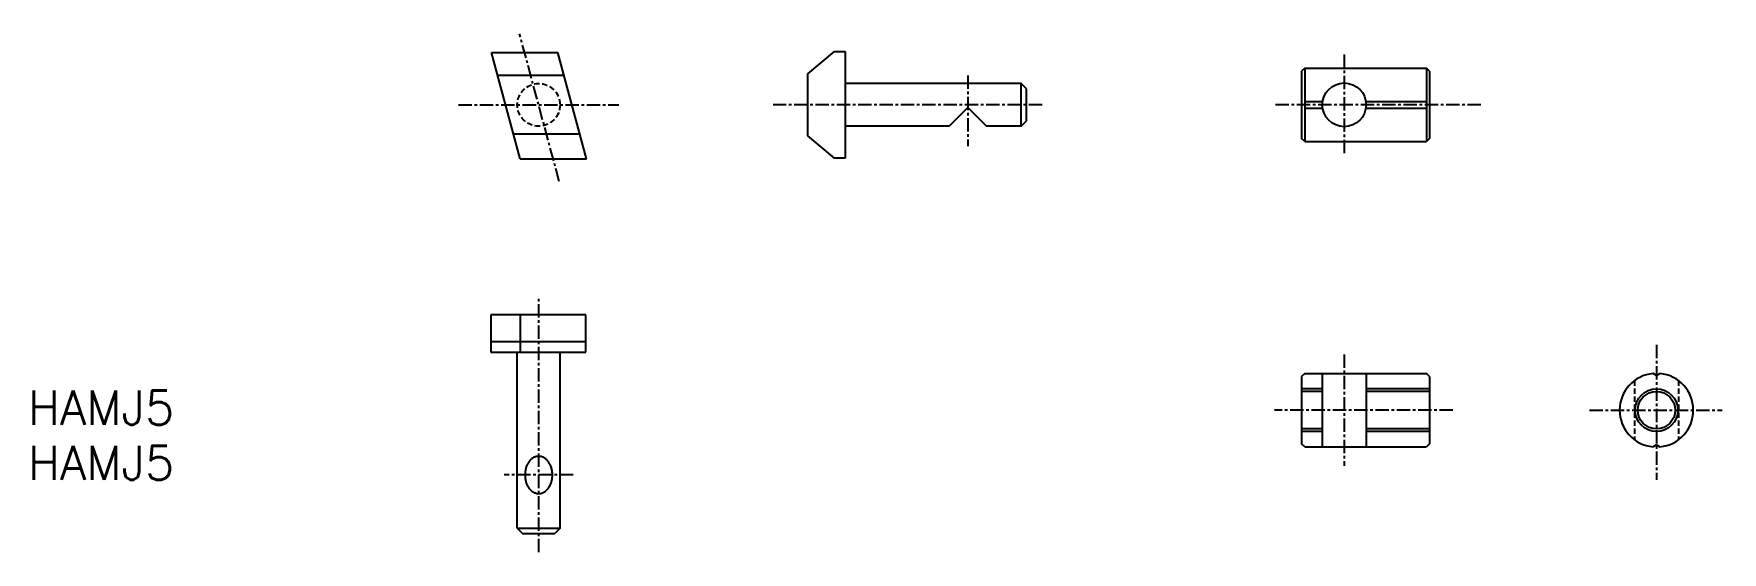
# Model space of a CAD drawing. Extents: x -47 to 111, y -42 to 7.
import ezdxf

# ---------------------------------------------------------------- set-up
doc = ezdxf.new("R2010")
doc.units = 0
doc.linetypes.add('CENTER', pattern=[2, 1.25, -0.25, 0.25, -0.25])
doc.linetypes.add('DASHED', pattern=[0.75, 0.5, -0.25])
doc.layers.get('0').update_dxf_attribs({"linetype": 'CONTINUOUS'})
doc.layers.add('CENTER', color=1, linetype='CENTER')
doc.styles.get("Standard").update_dxf_attribs({"font": 'txt.shx', "bigfont": 'bigfont.shx'})

msp = doc.modelspace()

# ---------------------------------------------------------------- linework, layer by layer
at = {"color": 7, "linetype": 'CONTINUOUS'}
for p, q in [((-1.74, -5.08), (-4.42, 4.92)), ((-4.42, 4.92), (1.79, 4.92)), ((4.47, -5.08), (1.79, 4.92)), ((25.21, 2.9), (27.71, 5)), ((27.71, 5), (28.71, 5)), ((28.71, 5), (28.71, -5)), ((71.78, 3.45), (71.48, 3.15)), ((71.78, 3.45), (83.18, 3.45)), ((83.48, 3.15), (83.18, 3.45)), ((2.37, 2.75), (-3.84, 2.75)), ((25.21, -2.9), (25.21, 2.9)), ((45.21, 2), (28.71, 2)), ((45.71, 1.5), (45.21, 2)), ((45.21, -2), (45.21, 2)), ((71.48, 3.15), (71.48, -3.15)), ((83.48, 3.15), (83.48, -3.15)), ((45.71, -1.5), (45.71, 1.5)), ((40.21, -0.25), (38.46, -2)), ((40.21, -0.25), (41.97, -2)), ((45.21, -2), (45.71, -1.5)), ((3.84, -2.75), (-2.37, -2.75)), ((27.71, -5), (25.21, -2.9)), ((38.46, -2), (28.71, -2)), ((28.71, -2.9), (28.71, -5)), ((45.21, -2), (41.97, -2)), ((71.78, -3.45), (71.48, -3.15)), ((83.48, -3.15), (83.18, -3.45)), ((71.78, -3.45), (83.18, -3.45)), ((-1.74, -5.08), (4.47, -5.08)), ((28.71, -5), (27.71, -5)), ((4.42, -19.7), (-4.47, -19.7)), ((-4.47, -19.7), (-4.47, -23.2)), ((-1.74, -19.7), (-1.74, -23.2)), ((4.42, -23.2), (4.42, -19.7)), ((-4.47, -22.2), (4.42, -22.2)), ((-4.47, -23.2), (4.42, -23.2)), ((-2, -39.7), (-2, -23.2)), ((2, -39.7), (2, -23.2)), ((71.78, -25.18), (71.48, -25.48)), ((71.78, -25.18), (83.18, -25.18)), ((73.43, -25.18), (73.43, -32.08)), ((77.53, -25.18), (77.53, -32.08)), ((83.48, -25.48), (83.18, -25.18)), ((104.74, -25.38), (104.42, -25.2)), ((104.74, -25.38), (105.06, -25.2)), ((71.48, -25.48), (71.48, -31.78)), ((71.48, -25.48), (71.48, -31.78)), ((73.38, -26.88), (71.48, -26.88)), ((73.43, -26.88), (71.48, -26.88)), ((83.48, -26.88), (77.48, -26.88)), ((83.48, -25.48), (83.48, -31.78)), ((83.48, -25.48), (83.48, -31.78)), ((73.38, -30.38), (71.48, -30.38)), ((73.43, -30.38), (71.48, -30.38)), ((83.48, -30.38), (77.48, -30.38)), ((71.78, -32.08), (71.48, -31.78)), ((71.78, -32.08), (83.18, -32.08)), ((83.48, -31.78), (83.18, -32.08)), ((104.74, -31.88), (104.42, -32.07)), ((104.74, -31.88), (105.06, -32.07)), ((-2, -39.7), (-1.5, -40.2)), ((-2, -39.7), (2, -39.7)), ((-1.5, -40.2), (1.5, -40.2)), ((2, -39.7), (1.5, -40.2))]:
    msp.add_line(p, q, dxfattribs=at)
at = {"color": 3, "linetype": 'CONTINUOUS'}
for p, q in [((71.78, 3.45), (71.78, -3.45)), ((83.18, 3.45), (83.18, -3.45)), ((71.78, 0.3), (73.45, 0.3)), ((77.51, 0.3), (83.18, 0.3)), ((71.78, -0.3), (73.45, -0.3)), ((77.51, -0.3), (83.18, -0.3)), ((73.43, -26.63), (71.48, -26.63)), ((83.48, -26.63), (77.53, -26.63)), ((73.38, -30.63), (71.48, -30.63)), ((73.43, -30.63), (71.48, -30.63)), ((83.48, -30.63), (77.53, -30.63))]:
    msp.add_line(p, q, dxfattribs=at)
at = {"color": 3, "linetype": 'DASHED'}
for p, q in [((102.69, -25.86), (102.69, -31.41)), ((106.79, -25.86), (106.79, -31.41))]:
    msp.add_line(p, q, dxfattribs=at)
at = {"color": 7, "linetype": 'CONTINUOUS'}
msp.add_polyline3d([(0, -36.45, 0), (0.06, -36.45, 0), (0.13, -36.44, 0), (0.19, -36.43, 0), (0.25, -36.41, 0), (0.31, -36.39, 0), (0.37, -36.37, 0), (0.43, -36.35, 0), (0.49, -36.31, 0), (0.55, -36.28, 0), (0.61, -36.24, 0), (0.66, -36.2, 0), (0.71, -36.15, 0), (0.77, -36.1, 0), (0.82, -36.05, 0), (0.86, -35.99, 0), (0.91, -35.93, 0), (0.95, -35.87, 0), (0.99, -35.81, 0), (1.03, -35.74, 0), (1.07, -35.67, 0), (1.1, -35.6, 0), (1.13, -35.52, 0), (1.16, -35.45, 0), (1.19, -35.37, 0), (1.21, -35.29, 0), (1.23, -35.21, 0), (1.25, -35.12, 0), (1.26, -35.04, 0), (1.27, -34.95, 0), (1.28, -34.87, 0), (1.28, -34.78, 0), (1.28, -34.7, 0), (1.28, -34.61, 0), (1.28, -34.53, 0), (1.27, -34.44, 0), (1.26, -34.36, 0), (1.25, -34.27, 0), (1.23, -34.19, 0), (1.21, -34.11, 0), (1.19, -34.03, 0), (1.16, -33.95, 0), (1.13, -33.87, 0), (1.1, -33.8, 0), (1.07, -33.73, 0), (1.03, -33.65, 0), (0.99, -33.59, 0), (0.95, -33.52, 0), (0.91, -33.46, 0), (0.86, -33.4, 0), (0.82, -33.34, 0), (0.77, -33.29, 0), (0.71, -33.24, 0), (0.66, -33.2, 0), (0.61, -33.15, 0), (0.55, -33.12, 0), (0.49, -33.08, 0), (0.43, -33.05, 0), (0.37, -33.02, 0), (0.31, -33, 0), (0.25, -32.98, 0), (0.19, -32.97, 0), (0.13, -32.96, 0), (0.06, -32.95, 0), (0, -32.95, 0), (-0.06, -32.95, 0), (-0.13, -32.96, 0), (-0.19, -32.97, 0), (-0.25, -32.98, 0), (-0.31, -33, 0), (-0.37, -33.02, 0), (-0.43, -33.05, 0), (-0.49, -33.08, 0), (-0.55, -33.12, 0), (-0.61, -33.15, 0), (-0.66, -33.2, 0), (-0.71, -33.24, 0), (-0.77, -33.29, 0), (-0.82, -33.34, 0), (-0.86, -33.4, 0), (-0.91, -33.46, 0), (-0.95, -33.52, 0), (-0.99, -33.59, 0), (-1.03, -33.65, 0), (-1.07, -33.73, 0), (-1.1, -33.8, 0), (-1.13, -33.87, 0), (-1.16, -33.95, 0), (-1.19, -34.03, 0), (-1.21, -34.11, 0), (-1.23, -34.19, 0), (-1.25, -34.27, 0), (-1.26, -34.36, 0), (-1.27, -34.44, 0), (-1.28, -34.53, 0), (-1.28, -34.61, 0), (-1.28, -34.7, 0), (-1.28, -34.78, 0), (-1.28, -34.87, 0), (-1.27, -34.95, 0), (-1.26, -35.04, 0), (-1.25, -35.12, 0), (-1.23, -35.21, 0), (-1.21, -35.29, 0), (-1.19, -35.37, 0), (-1.16, -35.45, 0), (-1.13, -35.52, 0), (-1.1, -35.6, 0), (-1.07, -35.67, 0), (-1.03, -35.74, 0), (-0.99, -35.81, 0), (-0.95, -35.87, 0), (-0.91, -35.93, 0), (-0.86, -35.99, 0), (-0.82, -36.05, 0), (-0.77, -36.1, 0), (-0.71, -36.15, 0), (-0.66, -36.2, 0), (-0.61, -36.24, 0), (-0.55, -36.28, 0), (-0.49, -36.31, 0), (-0.43, -36.35, 0), (-0.37, -36.37, 0), (-0.31, -36.39, 0), (-0.25, -36.41, 0), (-0.19, -36.43, 0), (-0.13, -36.44, 0), (-0.06, -36.45, 0), (0, -36.45, 0)], dxfattribs=at)
at = {"color": 3, "linetype": 'DASHED'}
msp.add_circle((0, 0), 2, dxfattribs=at)
at = {"color": 7, "linetype": 'CONTINUOUS'}
for centre, radius in [((75.48, 0), 2.05), ((104.74, -28.63), 1.75)]:
    msp.add_circle(centre, radius, dxfattribs=at)
at = {"color": 3, "linetype": 'CONTINUOUS'}
msp.add_circle((104.74, -28.63), 2, dxfattribs=at)
at = {"color": 7, "linetype": 'CONTINUOUS'}
for start, end in [(95.3314, 264.6686), (275.3314, 84.6686)]:
    msp.add_arc((104.74, -28.63), 3.45, start, end, dxfattribs=at)
at = {"layer": 'CENTER', "color": 1, "linetype": 'CENTER'}
for p, q in [((1.93, -7.19), (-1.79, 6.66)), ((75.48, 4.73), (75.48, -4.73)), ((40.21, 2.74), (40.21, -3.87)), ((-7.5, 0), (7.5, 0)), ((22.3, 0), (21.98, 0)), ((47.18, 0), (22.3, 0)), ((88.28, 0), (68.94, 0)), ((0, -41.95), (0, -17.95)), ((75.48, -23.42), (75.48, -33.84)), ((104.74, -22.49), (104.74, -35.16)), ((85.66, -28.63), (68.94, -28.63)), ((98.46, -28.63), (110.9, -28.63)), ((3.22, -34.7), (-3.22, -34.7))]:
    msp.add_line(p, q, dxfattribs=at)

# ---------------------------------------------------------------- texts
at = {"color": 7, "linetype": 'CONTINUOUS'}
for p in [(-47.86, -30), (-47.86, -35.17)]:
    msp.add_text('HAMJ5', height=3.2, dxfattribs=at).set_placement(p)

doc.saveas('drawing.dxf')
